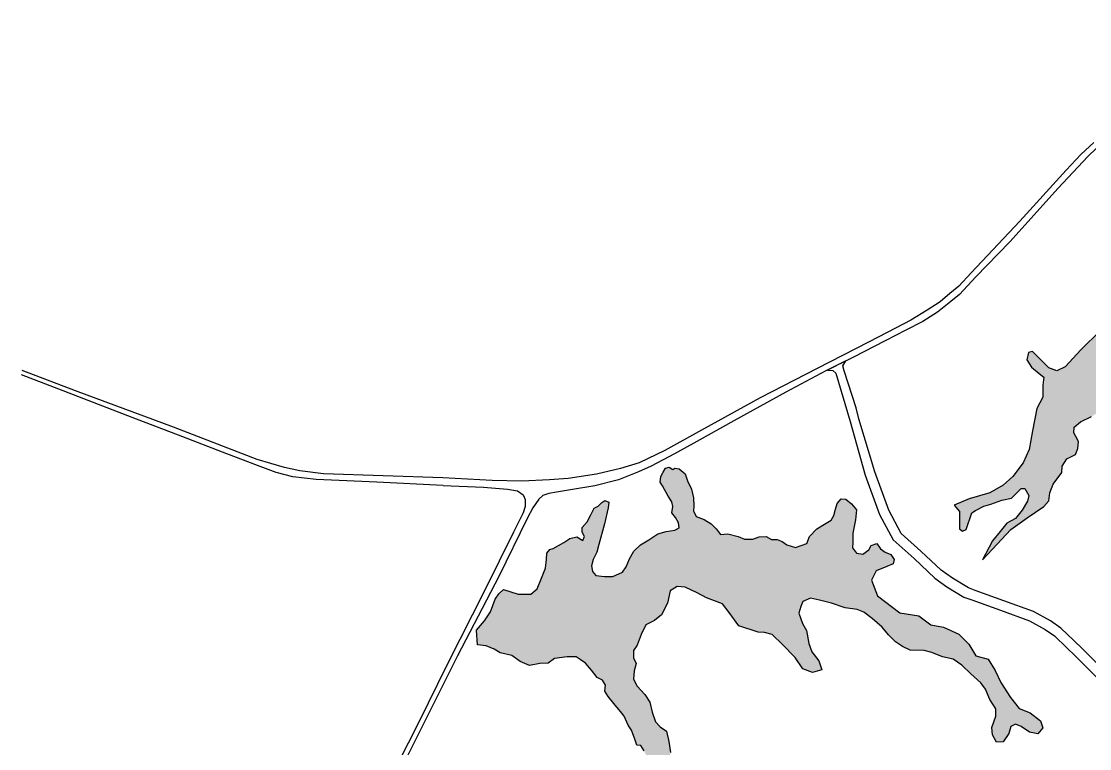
# Model space of a CAD drawing. Header units: millimetres. Extents: x 2240546 to 2245671, y 376439 to 383894.
# Drawn here: x 2240564 to 2242666, y 381036 to 382467 of the extents above; entities that cross this region are included whole.
import ezdxf

# ---------------------------------------------------------------- set-up
doc = ezdxf.new("R2010")
doc.units = ezdxf.units.MM
doc.layers.add('благоустройство_внутридворовые_дороги', color=7, linetype='Continuous', true_color=0x000000)
doc.layers.add('благоустройство_зеленые насаждения', color=7, linetype='Continuous', true_color=0x000000)
doc.layers.add('благоустройство_штриховка_зеленые насаждения', color=90, linetype='Continuous', transparency=0.5)

msp = doc.modelspace()

# ---------------------------------------------------------------- hatches: boundary and pattern name
at = {"layer": 'благоустройство_штриховка_зеленые насаждения'}
h = msp.add_hatch(color=256, dxfattribs=at)
h.dxf.hatch_style = 1
edge = h.paths.add_edge_path()
edge.add_line((2243646.5, 382446.7), (2243583.8, 382432.6))
edge.add_line((2243583.8, 382432.6), (2243555.2, 382434.4))
edge.add_line((2243555.2, 382434.4), (2243542.1, 382446.8))
edge.add_line((2243542.1, 382446.8), (2243511.1, 382460.3))
edge.add_line((2243511.1, 382460.3), (2243478.2, 382466.6))
edge.add_line((2243478.2, 382466.6), (2243451.2, 382458.1))
edge.add_line((2243451.2, 382458.1), (2243437.7, 382442.4))
edge.add_line((2243437.7, 382442.4), (2243423.5, 382429.8))
edge.add_line((2243423.5, 382429.8), (2243392.3, 382421.9))
edge.add_line((2243392.3, 382421.9), (2243361.1, 382414))
edge.add_line((2243361.1, 382414), (2243323.5, 382412.6))
edge.add_line((2243323.5, 382412.6), (2243302.8, 382416))
edge.add_line((2243302.8, 382416), (2243296.9, 382401.7))
edge.add_line((2243296.9, 382401.7), (2243286.2, 382366.7))
edge.add_line((2243286.2, 382366.7), (2243281.2, 382350.1))
edge.add_line((2243281.2, 382350.1), (2243252.9, 382332.5))
edge.add_line((2243252.9, 382332.5), (2243225.6, 382326.8))
edge.add_line((2243225.6, 382326.8), (2243189.1, 382311.1))
edge.add_line((2243189.1, 382311.1), (2243151.6, 382294.9))
edge.add_line((2243151.6, 382294.9), (2243127.2, 382275.2))
edge.add_line((2243127.2, 382275.2), (2243097.3, 382261.6))
edge.add_line((2243097.3, 382261.6), (2243071.2, 382238.9))
edge.add_line((2243071.2, 382238.9), (2243057.5, 382208.1))
edge.add_line((2243057.5, 382208.1), (2243040.4, 382183.7))
edge.add_line((2243040.4, 382183.7), (2243014.5, 382166.2))
edge.add_line((2243014.5, 382166.2), (2242964.3, 382118.9))
edge.add_line((2242964.3, 382118.9), (2242904, 382061.9))
edge.add_line((2242904, 382061.9), (2242861.1, 382027.1))
edge.add_line((2242861.1, 382027.1), (2242840.9, 382006.9))
edge.add_line((2242840.9, 382006.9), (2242825.4, 381971.3))
edge.add_line((2242825.4, 381971.3), (2242792.2, 381937.5))
edge.add_line((2242792.2, 381937.5), (2242765.6, 381917.3))
edge.add_line((2242765.6, 381917.3), (2242749.9, 381911.4))
edge.add_line((2242749.9, 381911.4), (2242737.2, 381912.6))
edge.add_line((2242737.2, 381912.6), (2242724.9, 381925.2))
edge.add_line((2242724.9, 381925.2), (2242713.7, 381950.4))
edge.add_line((2242713.7, 381950.4), (2242707, 381971.4))
edge.add_line((2242707, 381971.4), (2242698.8, 381966.9))
edge.add_line((2242698.8, 381966.9), (2242695.7, 381952.1))
edge.add_line((2242695.7, 381952.1), (2242697.2, 381928.8))
edge.add_line((2242697.2, 381928.8), (2242698.6, 381905.4))
edge.add_line((2242698.6, 381905.4), (2242695.5, 381878.6))
edge.add_line((2242695.5, 381878.6), (2242687.1, 381858.2))
edge.add_line((2242687.1, 381858.2), (2242648.8, 381820.7))
edge.add_line((2242648.8, 381820.7), (2242618, 381786.8))
edge.add_line((2242618, 381786.8), (2242601.4, 381779))
edge.add_line((2242601.4, 381779), (2242585.7, 381784.9))
edge.add_line((2242585.7, 381784.9), (2242566.7, 381803.9))
edge.add_line((2242566.7, 381803.9), (2242553.2, 381817.4))
edge.add_line((2242553.2, 381817.4), (2242545.3, 381815.1))
edge.add_line((2242545.3, 381815.1), (2242542.3, 381800.6))
edge.add_line((2242542.3, 381800.6), (2242551.2, 381786.5))
edge.add_line((2242551.2, 381786.5), (2242566.7, 381774.2))
edge.add_line((2242566.7, 381774.2), (2242576, 381766.8))
edge.add_line((2242576, 381766.8), (2242573.9, 381751.2))
edge.add_line((2242573.9, 381751.2), (2242573.9, 381727.1))
edge.add_line((2242573.9, 381727.1), (2242562.1, 381704.8))
edge.add_line((2242562.1, 381704.8), (2242553.7, 381661.1))
edge.add_line((2242553.7, 381661.1), (2242546.6, 381624.2))
edge.add_line((2242546.6, 381624.2), (2242535.2, 381598.3))
edge.add_line((2242535.2, 381598.3), (2242515, 381571.6))
edge.add_line((2242515, 381571.6), (2242495.5, 381554.6))
edge.add_line((2242495.5, 381554.6), (2242469.2, 381539.5))
edge.add_line((2242469.2, 381539.5), (2242428.8, 381527.2))
edge.add_line((2242428.8, 381527.2), (2242399.3, 381515))
edge.add_line((2242399.3, 381515), (2242409.9, 381502.5))
edge.add_line((2242409.9, 381502.5), (2242409.9, 381468.4))
edge.add_line((2242409.9, 381468.4), (2242415.5, 381463.7))
edge.add_line((2242415.5, 381463.7), (2242422.9, 381467.4))
edge.add_line((2242422.9, 381467.4), (2242434.4, 381500.1))
edge.add_line((2242434.4, 381500.1), (2242441, 381504.6))
edge.add_line((2242441, 381504.6), (2242457.8, 381513.1))
edge.add_line((2242457.8, 381513.1), (2242471.5, 381517.1))
edge.add_line((2242471.5, 381517.1), (2242492.8, 381525.1))
edge.add_line((2242492.8, 381525.1), (2242512.2, 381528.8))
edge.add_line((2242512.2, 381528.8), (2242522.5, 381539.1))
edge.add_line((2242522.5, 381539.1), (2242531.3, 381547.7))
edge.add_line((2242531.3, 381547.7), (2242538.2, 381547.7))
edge.add_line((2242538.2, 381547.7), (2242546.1, 381533.9))
edge.add_line((2242546.1, 381533.9), (2242543.3, 381523))
edge.add_line((2242543.3, 381523), (2242533.4, 381504.8))
edge.add_line((2242533.4, 381504.8), (2242519.9, 381488.9))
edge.add_line((2242519.9, 381488.9), (2242503.2, 381479.4))
edge.add_line((2242503.2, 381479.4), (2242489.9, 381463.2))
edge.add_line((2242489.9, 381463.2), (2242474.7, 381444.6))
edge.add_line((2242474.7, 381444.6), (2242455.1, 381407.2))
edge.add_line((2242455.1, 381407.2), (2242474.5, 381428.1))
edge.add_line((2242474.5, 381428.1), (2242510.6, 381467.2))
edge.add_line((2242510.6, 381467.2), (2242543.2, 381489.8))
edge.add_line((2242543.2, 381489.8), (2242575.9, 381512.4))
edge.add_line((2242575.9, 381512.4), (2242585.6, 381523.5))
edge.add_line((2242585.6, 381523.5), (2242587.3, 381539))
edge.add_line((2242587.3, 381539), (2242594.3, 381556.3))
edge.add_line((2242594.3, 381556.3), (2242611.4, 381579.1))
edge.add_line((2242611.4, 381579.1), (2242612, 381591.7))
edge.add_line((2242612, 381591.7), (2242621, 381606))
edge.add_line((2242621, 381606), (2242637.8, 381614.4))
edge.add_line((2242637.8, 381614.4), (2242642.9, 381626.3))
edge.add_line((2242642.9, 381626.3), (2242643.7, 381640))
edge.add_line((2242643.7, 381640), (2242639, 381649.8))
edge.add_line((2242639, 381649.8), (2242634.8, 381657.1))
edge.add_line((2242634.8, 381657.1), (2242635.6, 381668.1))
edge.add_line((2242635.6, 381668.1), (2242647.7, 381678.7))
edge.add_line((2242647.7, 381678.7), (2242669.5, 381689.1))
edge.add_line((2242669.5, 381689.1), (2242688.6, 381701.4))
edge.add_line((2242688.6, 381701.4), (2242703.2, 381719.1))
edge.add_line((2242703.2, 381719.1), (2242714.7, 381743.3))
edge.add_line((2242714.7, 381743.3), (2242716.9, 381754.8))
edge.add_line((2242716.9, 381754.8), (2242891.6, 381922.4))
edge.add_line((2242891.6, 381922.4), (2242963.9, 382003))
edge.add_line((2242963.9, 382003), (2243047, 382077.7))
edge.add_line((2243047, 382077.7), (2243148.2, 382160.8))
edge.add_line((2243148.2, 382160.8), (2243271.2, 382246.6))
edge.add_line((2243271.2, 382246.6), (2243354.4, 382281))
edge.add_line((2243354.4, 382281), (2243407.4, 382309.9))
edge.add_line((2243407.4, 382309.9), (2243468.1, 382318.9))
edge.add_line((2243468.1, 382318.9), (2243474.8, 382318.2))
edge.add_line((2243474.8, 382318.2), (2243650.9, 382271.9))
edge.add_arc((2242754.7, 382249), 896.4, 1.4622, 4.5026)
edge.add_arc((2244977, 382402.3), 1331.2, 178.125, 183.5722, ccw=False)
edge.add_line((2243646.5, 382445.9), (2243646.5, 382446.7))
h = msp.add_hatch(color=256, dxfattribs=at)
h.dxf.hatch_style = 1
h.paths.add_polyline_path([(2241512.5, 381349.2), (2241541.3, 381339.8), (2241566.4, 381339.7), (2241579, 381350.2), (2241587.7, 381371.5), (2241595.6, 381390.9), (2241597.1, 381408.3), (2241598.2, 381420.5), (2241603.6, 381427.5), (2241610.4, 381429.6), (2241621, 381435.3), (2241631.5, 381441.6), (2241643, 381449.7), (2241656.7, 381452.7), (2241669.1, 381445.3), (2241672, 381453.6), (2241667.6, 381462.1), (2241667.4, 381471.1), (2241677.2, 381482.1), (2241684.2, 381495.9), (2241691.1, 381508.9), (2241699, 381513.3), (2241705.9, 381520.5), (2241711.8, 381524), (2241720.1, 381520.7), (2241718.8, 381510), (2241711.6, 381478.5), (2241700.5, 381437.8), (2241696.4, 381422.7), (2241689.2, 381408.2), (2241685.7, 381395.8), (2241687.7, 381384.2), (2241694.2, 381376.4), (2241711.4, 381374.7), (2241728.1, 381374.9), (2241746.9, 381383.4), (2241754.3, 381393.6), (2241760.3, 381409.5), (2241768.8, 381424.7), (2241782.5, 381437.1), (2241798.7, 381446.5), (2241816.6, 381458.7), (2241832.5, 381463.4), (2241850.1, 381465.7), (2241858.2, 381470.2), (2241857.3, 381480), (2241850.8, 381490.9), (2241844.1, 381500), (2241845.6, 381512.4), (2241843.8, 381521.4), (2241836.4, 381532.5), (2241825.3, 381552.7), (2241821.2, 381560.1), (2241822.3, 381571.5), (2241827.1, 381580), (2241831.5, 381587.4), (2241838.5, 381589.8), (2241845.7, 381585.4), (2241850.1, 381587.4), (2241858.6, 381586.1), (2241870.1, 381576.5), (2241874.9, 381562.5), (2241882.4, 381546.4), (2241886.3, 381529.3), (2241887, 381512.8), (2241886.5, 381503.6), (2241892, 381492.7), (2241907.7, 381487), (2241921.2, 381478.5), (2241931.1, 381468.7), (2241939.7, 381457.4), (2241954.1, 381458.7), (2241974.2, 381453.3), (2241986.6, 381447.8), (2242003.5, 381447.8), (2242015.9, 381452.6), (2242029.7, 381453.5), (2242040.1, 381447.4), (2242051.3, 381447.4), (2242060.7, 381443.7), (2242070.1, 381437.1), (2242087.2, 381431.7), (2242109.2, 381439.8), (2242114.5, 381453.1), (2242129.3, 381468.6), (2242144.2, 381477.7), (2242157.6, 381485.6), (2242162.6, 381494.4), (2242165.7, 381507.2), (2242169.4, 381517.9), (2242177, 381527.1), (2242186.4, 381526.5), (2242197.6, 381517.3), (2242206.9, 381505.7), (2242205.4, 381485.9), (2242199.7, 381459.9), (2242200, 381441.3), (2242199.1, 381430.8), (2242207, 381420.5), (2242219.4, 381418.3), (2242231.2, 381426.8), (2242235.8, 381435.3), (2242247.1, 381439.5), (2242254.4, 381429.2), (2242263.5, 381422.5), (2242274.9, 381417.9), (2242281.4, 381408.3), (2242279.2, 381399.8), (2242266.6, 381394.5), (2242245.8, 381386.1), (2242236.9, 381367.1), (2242248.6, 381336.4), (2242292.2, 381302.9), (2242330.1, 381297.3), (2242353.2, 381279.3), (2242378.3, 381274.9), (2242408.5, 381260.9), (2242428, 381241.4), (2242442, 381218.5), (2242466, 381211.8), (2242480, 381190), (2242491.1, 381166), (2242510.1, 381136.4), (2242527, 381115), (2242548.8, 381106.6), (2242568.9, 381090.4), (2242573.9, 381077), (2242563.8, 381065.3), (2242547.6, 381068.1), (2242531.4, 381079.3), (2242520.3, 381084.3), (2242510.8, 381079.3), (2242506.9, 381065.9), (2242495.7, 381049.1), (2242482.9, 381048.6), (2242475, 381063.1), (2242473.4, 381077.6), (2242481.2, 381099.9), (2242481.2, 381114.4), (2242469.5, 381132.9), (2242461.1, 381153), (2242451.6, 381165.2), (2242432, 381183.1), (2242414.2, 381200.4), (2242397.4, 381212.1), (2242376.2, 381216.6), (2242355.5, 381225), (2242340.5, 381228.9), (2242312.5, 381230), (2242297.5, 381236.7), (2242284.1, 381246.2), (2242270.1, 381260.1), (2242257.8, 381275.2), (2242238.3, 381292), (2242221.5, 381304.8), (2242208.5, 381310), (2242185, 381313.3), (2242157.7, 381322.3), (2242134.2, 381327.8), (2242116.4, 381331.7), (2242101.8, 381325.6), (2242097.4, 381315.6), (2242094, 381302.2), (2242100.7, 381282.1), (2242108.5, 381268.1), (2242113.6, 381243), (2242119.1, 381226.2), (2242133.1, 381208.9), (2242138.7, 381191.1), (2242120.8, 381186), (2242101.8, 381192.7), (2242086.2, 381215.6), (2242061.6, 381240.7), (2242041, 381260.3), (2242026.4, 381264.2), (2242013.4, 381265.3), (2241976, 381277.6), (2241957, 381303.9), (2241943.6, 381320.6), (2241912.3, 381332.9), (2241893.9, 381342.4), (2241869.9, 381353.6), (2241854.2, 381354.7), (2241840.3, 381346.3), (2241835.3, 381322.3), (2241823.5, 381299.4), (2241810.1, 381288.2), (2241792.8, 381279.3), (2241783.8, 381260.8), (2241776, 381239.6), (2241768.7, 381228.9), (2241768.2, 381214.4), (2241773.8, 381203.3), (2241769.9, 381189.3), (2241768.2, 381172.6), (2241775.4, 381158.6), (2241790.5, 381142.4), (2241800.6, 381127.3), (2241805, 381107.8), (2241811.7, 381088.8), (2241821.2, 381078.8), (2241833.5, 381070.4), (2241838, 381050.3), (2241841.3, 381028.5), (2241839.1, 381012.3), (2241831.3, 381007.3), (2241821.2, 381010.7), (2241808.4, 381006.2), (2241798.9, 381010.7), (2241789.4, 381031.9), (2241782.7, 381042.5), (2241774.9, 381043), (2241771, 381054.8), (2241764.8, 381072.1), (2241758.1, 381082.1), (2241749.8, 381100), (2241745.3, 381105.6), (2241729.6, 381124.5), (2241718.4, 381138.5), (2241712.3, 381149.1), (2241713.4, 381160.8), (2241707.8, 381170.9), (2241697.2, 381175.9), (2241686, 381190.4), (2241674.3, 381204.4), (2241663.7, 381211.6), (2241655.7, 381216.7), (2241637.8, 381216.7), (2241613.2, 381213.3), (2241600.4, 381204.4), (2241584.2, 381203.3), (2241564.1, 381199.4), (2241545.7, 381207.7), (2241528.9, 381219.5), (2241506, 381224.5), (2241494.3, 381231.8), (2241478.7, 381238.5), (2241461.3, 381240.1), (2241459.6, 381269.2), (2241475.3, 381287.6), (2241487, 381305), (2241496.5, 381330.1), (2241503.8, 381340.7)])

# ---------------------------------------------------------------- linework, layer by layer
at = {"layer": 'благоустройство_внутридворовые_дороги'}
for points in [[(2242673.9, 382228.2), (2242648.9, 382205.2), (2242619.8, 382173.6), (2242528.3, 382073.3), (2242432.5, 381971.7), (2242408.2, 381945.8), (2242391.1, 381931), (2242372.1, 381914.7), (2242346.1, 381898.5), (2242314.2, 381878.6), (2242285.1, 381863.6), (2242231, 381835.9), (2242129.5, 381783.8), (2242017.4, 381726.3), (2241902.1, 381662.5), (2241830.4, 381622.8), (2241779.5, 381598.3), (2241742.8, 381587.2), (2241695.8, 381576.2), (2241640.1, 381567.2), (2241602.9, 381565.1), (2241548.8, 381562.1), (2241490.5, 381563.4), (2241393.1, 381568.9), (2241158.8, 381576.9), (2241112.3, 381582.2), (2241081.9, 381589.2), (2241027.8, 381604.9), (2240863.3, 381668.5), (2240670.9, 381740), (2240565.8, 381780.1)], [(2242679.6, 382217.3), (2242662.3, 382201), (2242604, 382138.3), (2242509.1, 382033), (2242442, 381963.9), (2242409.7, 381929.6), (2242392.5, 381915.3), (2242366.3, 381894.6), (2242337.7, 381876.3), (2242304.1, 381859), (2242263.4, 381838.2), (2242201.2, 381806.1), (2242146.9, 381779), (2242068.2, 381737.4), (2241966, 381680.6), (2241892.8, 381640), (2241848.8, 381615.8), (2241802.9, 381591.7), (2241778.6, 381580.2), (2241739.1, 381564.9), (2241692.7, 381553.1), (2241644.8, 381545.2), (2241617, 381540.7), (2241601.7, 381537.7), (2241590.4, 381533.8), (2241582, 381526.8), (2241570.1, 381509.6), (2241559.3, 381488.8), (2241503.4, 381374.7), (2241422.4, 381218.6), (2241318.6, 381011.1)], [(2242767, 381118), (2242651.6, 381232.6), (2242634.6, 381248.8), (2242609.1, 381273.2), (2242588.7, 381287.2), (2242555.7, 381305.7), (2242497, 381327), (2242440.8, 381347.4), (2242427.2, 381352.4), (2242396.1, 381371.3), (2242374, 381386.8), (2242333.9, 381424.7), (2242295, 381459.4), (2242270.6, 381504.9), (2242243.2, 381580.3), (2242211.8, 381685), (2242206.4, 381706.2), (2242182.7, 381778.9), (2242180.1, 381788.9), (2242186.3, 381798.6), (2242150.2, 381780.6), (2242160.7, 381779.8), (2242166.5, 381774.5), (2242194.5, 381679.6), (2242224.2, 381574.1), (2242252.3, 381496.7), (2242279.1, 381446.9), (2242320.4, 381409.9), (2242361.3, 381371.2), (2242385.2, 381354.6), (2242418.5, 381334.3), (2242434, 381328.6), (2242490.2, 381308.2), (2242547.3, 381287.5), (2242578.2, 381270.2), (2242596.4, 381257.6), (2242620.8, 381234.4), (2242637.6, 381218.3), (2242752.4, 381104.3)], [(2241393.9, 381553.9), (2241263.4, 381559.9), (2241189.2, 381563.3), (2241144.1, 381565.4), (2241098.1, 381570.6), (2241065.2, 381579.4), (2241023.8, 381594.9), (2240960, 381619.3), (2240881.8, 381649.3), (2240782.1, 381687.5), (2240638.1, 381742.8), (2240564.2, 381771.1)], [(2241393.9, 381553.9), (2241473.6, 381550.2), (2241520.5, 381546.5), (2241540, 381543), (2241551.3, 381535.1), (2241555.4, 381525.9), (2241555.4, 381512), (2241551.7, 381499.8), (2241532.6, 381462), (2241476.3, 381347.9), (2241401.6, 381201.3), (2241345.2, 381086.8), (2241264.9, 380928.4)]]:
    msp.add_lwpolyline(points, dxfattribs=at)
at = {"layer": 'благоустройство_зеленые насаждения'}
for points in [[(2242687.1, 381858.2), (2242648.8, 381820.7), (2242618, 381786.8), (2242601.4, 381779), (2242585.7, 381784.9), (2242566.7, 381803.9), (2242553.2, 381817.4), (2242545.3, 381815.1), (2242542.3, 381800.6), (2242551.2, 381786.5), (2242566.7, 381774.2), (2242576, 381766.8), (2242573.9, 381751.2), (2242573.9, 381727.1), (2242562.1, 381704.8), (2242553.7, 381661.1), (2242546.6, 381624.2), (2242535.2, 381598.3), (2242515, 381571.6), (2242495.5, 381554.6), (2242469.2, 381539.5), (2242428.8, 381527.2), (2242399.3, 381515), (2242409.9, 381502.5), (2242409.9, 381468.4), (2242415.5, 381463.7), (2242422.9, 381467.4), (2242434.4, 381500.1), (2242441, 381504.6), (2242457.8, 381513.1), (2242471.5, 381517.1), (2242492.8, 381525.1), (2242512.2, 381528.8), (2242522.5, 381539.1), (2242531.3, 381547.7), (2242538.2, 381547.7), (2242546.1, 381533.9), (2242543.3, 381523), (2242533.4, 381504.8), (2242519.9, 381488.9), (2242503.2, 381479.4), (2242489.9, 381463.2), (2242474.7, 381444.6), (2242455.1, 381407.2), (2242474.5, 381428.1), (2242510.6, 381467.2), (2242543.2, 381489.8), (2242575.9, 381512.4), (2242585.6, 381523.5), (2242587.3, 381539), (2242594.3, 381556.3), (2242611.4, 381579.1), (2242612, 381591.7), (2242621, 381606), (2242637.8, 381614.4), (2242642.9, 381626.3), (2242643.7, 381640), (2242639, 381649.8), (2242634.8, 381657.1), (2242635.6, 381668.1), (2242647.7, 381678.7), (2242669.5, 381689.1)], [(2241789.4, 381031.9), (2241782.7, 381042.5), (2241774.9, 381043), (2241771, 381054.8), (2241764.8, 381072.1), (2241758.1, 381082.1), (2241749.8, 381100), (2241745.3, 381105.6), (2241729.6, 381124.5), (2241718.4, 381138.5), (2241712.3, 381149.1), (2241713.4, 381160.8), (2241707.8, 381170.9), (2241697.2, 381175.9), (2241686, 381190.4), (2241674.3, 381204.4), (2241663.7, 381211.6), (2241655.7, 381216.7), (2241637.8, 381216.7), (2241613.2, 381213.3), (2241600.4, 381204.4), (2241584.2, 381203.3), (2241564.1, 381199.4), (2241545.7, 381207.7), (2241528.9, 381219.5), (2241506, 381224.5), (2241494.3, 381231.8), (2241478.7, 381238.5), (2241461.3, 381240.1), (2241459.6, 381269.2), (2241475.3, 381287.6), (2241487, 381305), (2241496.5, 381330.1), (2241503.8, 381340.7), (2241512.5, 381349.2), (2241541.3, 381339.8), (2241566.4, 381339.7), (2241579, 381350.2), (2241587.7, 381371.5), (2241595.6, 381390.9), (2241597.1, 381408.3), (2241598.2, 381420.5), (2241603.6, 381427.5), (2241610.4, 381429.6), (2241621, 381435.3), (2241631.5, 381441.6), (2241643, 381449.7), (2241656.7, 381452.7), (2241669.1, 381445.3), (2241672, 381453.6), (2241667.6, 381462.1), (2241667.4, 381471.1), (2241677.2, 381482.1), (2241684.2, 381495.9), (2241691.1, 381508.9), (2241699, 381513.3), (2241705.9, 381520.5), (2241711.8, 381524), (2241720.1, 381520.7), (2241718.8, 381510), (2241711.6, 381478.5), (2241700.5, 381437.8), (2241696.4, 381422.7), (2241689.2, 381408.2), (2241685.7, 381395.8), (2241687.7, 381384.2), (2241694.2, 381376.4), (2241711.4, 381374.7), (2241728.1, 381374.9), (2241746.9, 381383.4), (2241754.3, 381393.6), (2241760.3, 381409.5), (2241768.8, 381424.7), (2241782.5, 381437.1), (2241798.7, 381446.5), (2241816.6, 381458.7), (2241832.5, 381463.4), (2241850.1, 381465.7), (2241858.2, 381470.2), (2241857.3, 381480), (2241850.8, 381490.9), (2241844.1, 381500), (2241845.6, 381512.4), (2241843.8, 381521.4), (2241836.4, 381532.5), (2241825.3, 381552.7), (2241821.2, 381560.1), (2241822.3, 381571.5), (2241827.1, 381580), (2241831.5, 381587.4), (2241838.5, 381589.8), (2241845.7, 381585.4), (2241850.1, 381587.4), (2241858.6, 381586.1), (2241870.1, 381576.5), (2241874.9, 381562.5), (2241882.4, 381546.4), (2241886.3, 381529.3), (2241887, 381512.8), (2241886.5, 381503.6), (2241892, 381492.7), (2241907.7, 381487), (2241921.2, 381478.5), (2241931.1, 381468.7), (2241939.7, 381457.4), (2241954.1, 381458.7), (2241974.2, 381453.3), (2241986.6, 381447.8), (2242003.5, 381447.8), (2242015.9, 381452.6), (2242029.7, 381453.5), (2242040.1, 381447.4), (2242051.3, 381447.4), (2242060.7, 381443.7), (2242070.1, 381437.1), (2242087.2, 381431.7), (2242109.2, 381439.8), (2242114.5, 381453.1), (2242129.3, 381468.6), (2242144.2, 381477.7), (2242157.6, 381485.6), (2242162.6, 381494.4), (2242165.7, 381507.2), (2242169.4, 381517.9), (2242177, 381527.1), (2242186.4, 381526.5), (2242197.6, 381517.3), (2242206.9, 381505.7), (2242205.4, 381485.9), (2242199.7, 381459.9), (2242200, 381441.3), (2242199.1, 381430.8), (2242207, 381420.5), (2242219.4, 381418.3), (2242231.2, 381426.8), (2242235.8, 381435.3), (2242247.1, 381439.5), (2242254.4, 381429.2), (2242263.5, 381422.5), (2242274.9, 381417.9), (2242281.4, 381408.3), (2242279.2, 381399.8), (2242266.6, 381394.5), (2242245.8, 381386.1), (2242236.9, 381367.1), (2242248.6, 381336.4), (2242292.2, 381302.9), (2242330.1, 381297.3), (2242353.2, 381279.3), (2242378.3, 381274.9), (2242408.5, 381260.9), (2242428, 381241.4), (2242442, 381218.5), (2242466, 381211.8), (2242480, 381190), (2242491.1, 381166), (2242510.1, 381136.4), (2242527, 381115), (2242548.8, 381106.6), (2242568.9, 381090.4), (2242573.9, 381077), (2242563.8, 381065.3), (2242547.6, 381068.1), (2242531.4, 381079.3), (2242520.3, 381084.3), (2242510.8, 381079.3), (2242506.9, 381065.9), (2242495.7, 381049.1), (2242482.9, 381048.6), (2242475, 381063.1), (2242473.4, 381077.6), (2242481.2, 381099.9), (2242481.2, 381114.4), (2242469.5, 381132.9), (2242461.1, 381153), (2242451.6, 381165.2), (2242432, 381183.1), (2242414.2, 381200.4), (2242397.4, 381212.1), (2242376.2, 381216.6), (2242355.5, 381225), (2242340.5, 381228.9), (2242312.5, 381230), (2242297.5, 381236.7), (2242284.1, 381246.2), (2242270.1, 381260.1), (2242257.8, 381275.2), (2242238.3, 381292), (2242221.5, 381304.8), (2242208.5, 381310), (2242185, 381313.3), (2242157.7, 381322.3), (2242134.2, 381327.8), (2242116.4, 381331.7), (2242101.8, 381325.6), (2242097.4, 381315.6), (2242094, 381302.2), (2242100.7, 381282.1), (2242108.5, 381268.1), (2242113.6, 381243), (2242119.1, 381226.2), (2242133.1, 381208.9), (2242138.7, 381191.1), (2242120.8, 381186), (2242101.8, 381192.7), (2242086.2, 381215.6), (2242061.6, 381240.7), (2242041, 381260.3), (2242026.4, 381264.2), (2242013.4, 381265.3), (2241976, 381277.6), (2241957, 381303.9), (2241943.6, 381320.6), (2241912.3, 381332.9), (2241893.9, 381342.4), (2241869.9, 381353.6), (2241854.2, 381354.7), (2241840.3, 381346.3), (2241835.3, 381322.3), (2241823.5, 381299.4), (2241810.1, 381288.2), (2241792.8, 381279.3), (2241783.8, 381260.8), (2241776, 381239.6), (2241768.7, 381228.9), (2241768.2, 381214.4), (2241773.8, 381203.3), (2241769.9, 381189.3), (2241768.2, 381172.6), (2241775.4, 381158.6), (2241790.5, 381142.4), (2241800.6, 381127.3), (2241805, 381107.8), (2241811.7, 381088.8), (2241821.2, 381078.8), (2241833.5, 381070.4), (2241838, 381050.3), (2241841.3, 381028.5)]]:
    msp.add_lwpolyline(points, dxfattribs=at)

doc.saveas('drawing.dxf')
